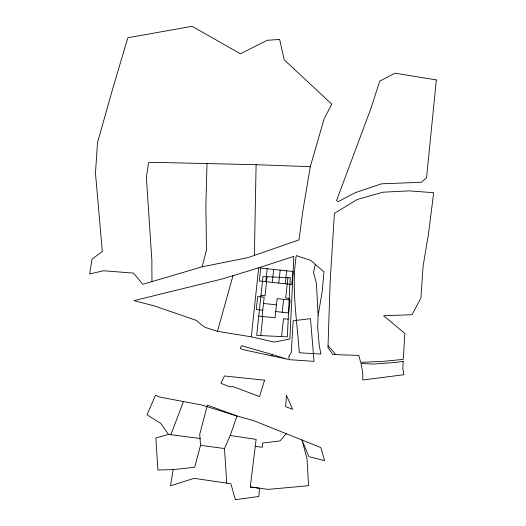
<?xml version="1.0" encoding="UTF-8"?>
<svg xmlns="http://www.w3.org/2000/svg" width="526" height="526" viewBox="0 0 526 526"><rect width="100%" height="100%" fill="white"/><g stroke="black" fill="none" stroke-linecap="round" stroke-linejoin="round"><path stroke-width="0.79" d="M254.387 255.202L256.109 164.697L160.772 162.495L148.595 162.613L146.379 177.347L151.856 260.114L151.955 281.607L142.783 284.29L133.459 273.099L103.635 270.765L89.65 273.921L92.057 259.094L102.327 251.494L95.462 173.179L97.494 142.776L112.248 90.334L127.844 37.747L192.102 26.3L240.369 53.777L267.247 40.298L279.641 39.417L284.218 59.786L331.801 104.174L324.115 118.804L310.307 166.67L302.93 210.485L298.985 239.876L247.904 257.668L202.214 266.781L151.955 281.607M207.02 163.645L205.863 206.337L206.481 249.903L202.214 266.781M318.125 315.515L317.711 327.724L319.197 345.036L320.853 354.051L299.261 352.775C297.203 320.465 291.121 287.913 296.289 255.59L310.853 260.436L323.937 271.876L322.32 290.661L318.125 315.515L316.442 283.567L313.568 272.488L315.265 264.289M328.04 345.575L330.21 280.207L334.431 213.326L357.193 199.505L382.915 192.2L409.182 190.866L433.674 192.713L428.407 234.451L423.062 266.327L420.958 297.887L412.082 314.686L383.599 315.758L404.856 333.458L403.245 359.383L384.026 361.303L360.665 362.368L358.817 355.438L332.741 354.537L327.974 347.508L328.04 345.575L335.838 354.642M251.303 336.831L258.68 267.819L293.837 256.386L289.852 339.027L274.158 342.071L251.303 336.831L217.475 331.341L205.127 327.369L200.584 324.121L196.731 320.531L154.46 305.948L134.031 300.622L223.024 278.773L258.68 267.819M262.112 316.415L264.17 297.223L257.694 296.526L256.307 309.479L262.783 310.169M265.827 281.68L267.215 268.733M260.751 335.581L262.796 316.488M267.05 276.715L265.012 295.77L260.975 295.336M272.304 282.37L273.691 269.424M278.78 283.067L280.161 270.114M282.206 312.247L283.593 299.294M285.25 283.757L286.637 270.811M281.601 336.581L283.514 318.703L288.202 319.203M287.893 277.721L285.73 297.986L289.208 298.354M255.288 446.324L256.123 439.374L230.23 435.502L224.47 448.527L226.772 483.124L230.901 483.841L235.359 499.7L258.818 496.491L259.548 488.227L250.277 486.977L255.288 446.324L262.342 447.304L262.586 443.004L280.029 440.913L286.256 433.7L320.834 447.58L324.601 460.671L308.841 456.634L301.931 439.835L306.98 458.606L308.591 485.708L268.148 489.384L250.277 486.977M286.256 433.7L253.578 420.609L236.976 416L207.402 405.079L199.729 434.292L200.564 445.318L194.659 467.272L173.133 469.639L170.523 485.774L194.179 478.344L226.772 483.124M217.475 331.341L233.025 275.506M271.935 355.924L272.356 354.55L287.952 359.357L242.44 349.461L240.224 348.343L241.565 345.733L272.356 354.55M230.23 435.502L236.976 416L201.53 404.941L159.463 397.025L155.538 395.164L147.05 414.804L160.719 423.351L168.498 434.417L200.321 438.5M170.976 434.515L183.429 401.562M168.498 434.417L155.834 437.987L157.885 470.001L173.133 469.639M256.109 164.697L310.307 166.67M263.5 303.463L276.446 304.85M275.729 311.556L288.682 312.937L290.069 299.991L277.117 298.604L275.065 317.796L258.759 316.054M200.564 445.318L224.47 448.527M403.159 361.375L402.844 368.41L403.883 374.716L362.808 379.982L362.73 372.145L360.974 363.512L373.394 364.058L396.446 362.375L403.159 361.375M289.037 356.056L288.866 359.633L314.009 361.388L310.491 318.664L293.199 320.748L291.253 352.374L289.037 356.056M290.194 277.833L287.354 336.857L256.695 335.384L262.987 276.525L290.194 277.833M286.44 395.355L285.664 406.697L292.594 409.294L286.44 395.355M436.35 79.926L426.54 177.808L421.346 182.292L381.593 183.804L355.024 192.733L338.185 201.662L336.548 200.603L370.962 108.369L379.693 81.136L395.026 73.186L436.35 79.926M260.738 268.036L259.357 280.989L291.726 284.448L293.113 271.501L260.738 268.036M264.591 380.186L259.515 396.565L232.216 386.281L230.171 386.978L220.959 383.329L224.418 375.972L264.591 380.186"/></g></svg>
